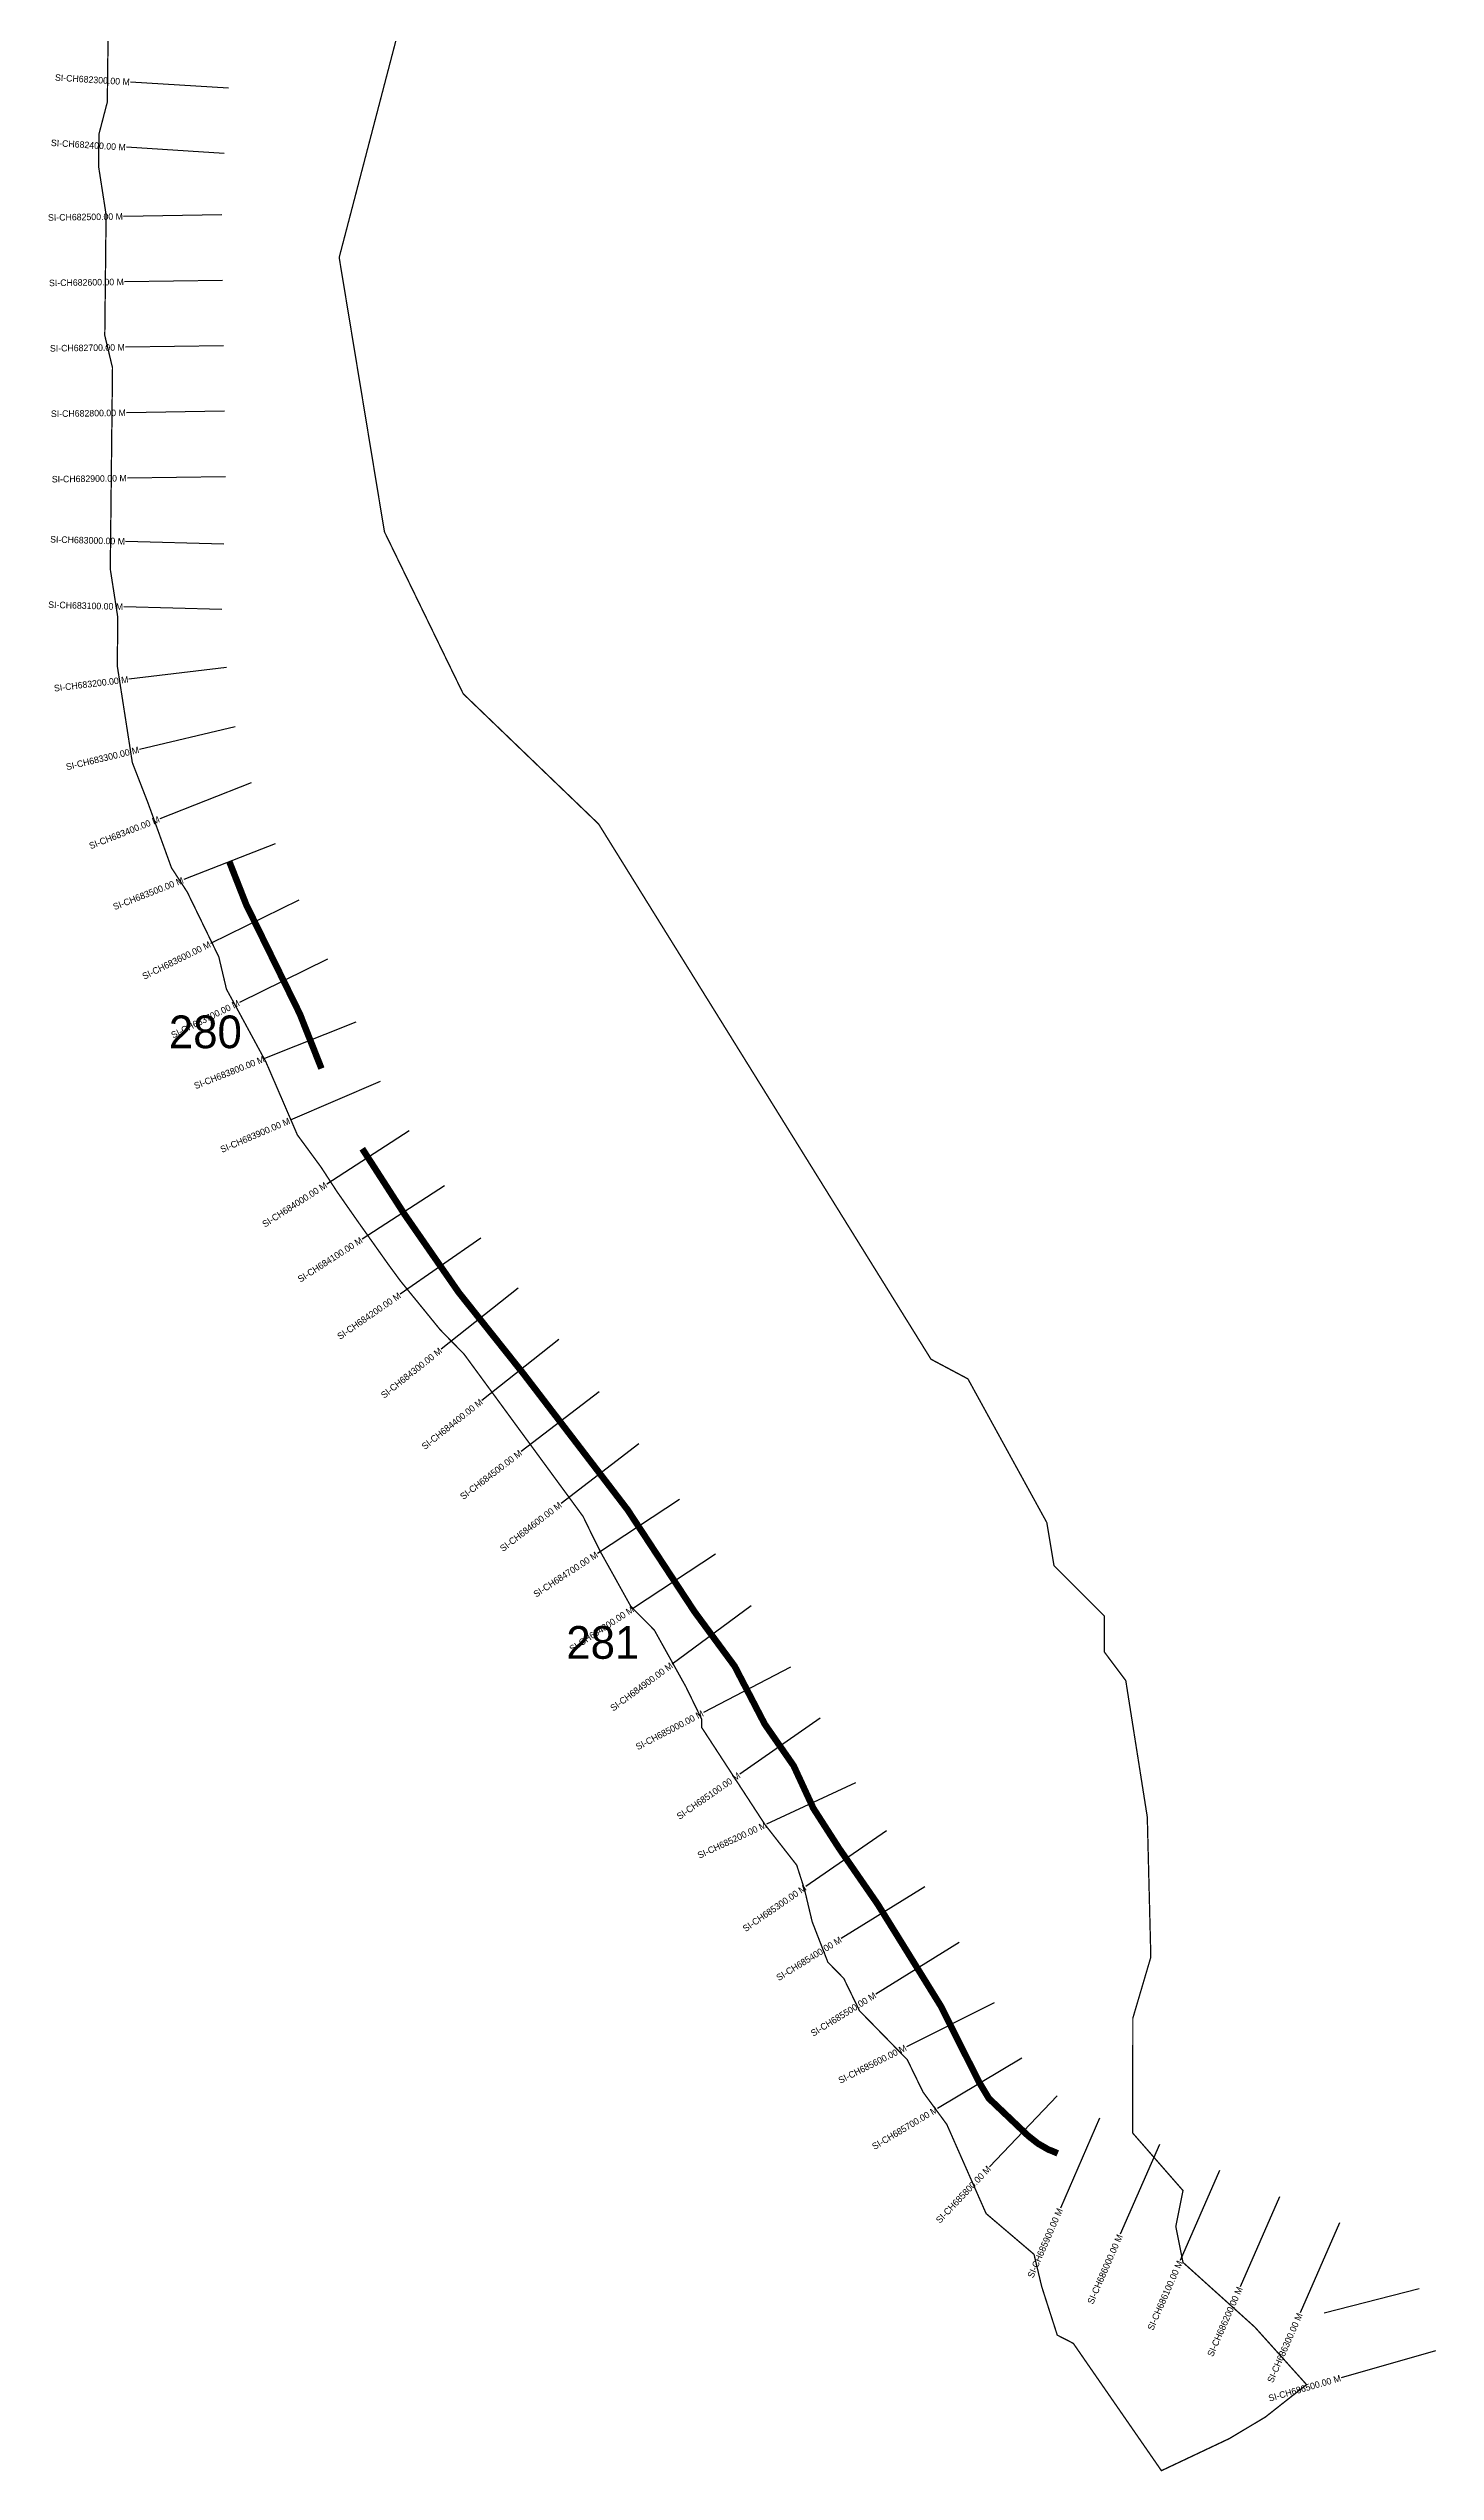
# Model space of a CAD drawing. Header units: metres. Extents: x 337674 to 340261, y 1765552 to 1772972.
# Drawn here: x 338140 to 340261, y 1765552 to 1769256 of the extents above; entities that cross this region are included whole.
import ezdxf
from ezdxf.enums import TextEntityAlignment as Align

# ---------------------------------------------------------------- set-up
doc = ezdxf.new("R2010")
doc.units = ezdxf.units.M
for name, color, linetype in [('ARTIFICIALLY PROTECTED', 4, 'Continuous'), ('CS', 134, 'Continuous'), ('CSMark', 6, 'Continuous')]:
    doc.layers.add(name, color=color, linetype=linetype)

msp = doc.modelspace()

# ---------------------------------------------------------------- linework, layer by layer
at = {"color": 6, "const_width": 2}
msp.add_lwpolyline([(338687.3, 1769329.1), (338584.6, 1768936.4), (338653.8, 1768517.1), (338774.2, 1768269.6), (338981.3, 1768070.4), (339235.3, 1767661.5), (339489.3, 1767252.5), (339545.7, 1767222.5), (339666.3, 1767002.9), (339677.3, 1766937.1), (339754.1, 1766860.2), (339754.1, 1766805.3), (339787, 1766761.4), (339819.9, 1766552.8), (339825.3, 1766338.7), (339797.8, 1766245.4), (339797.7, 1766069.7), (339874.5, 1765981.9), (339863.5, 1765927), (339874.5, 1765872.1), (339984.2, 1765773.3), (340063.3, 1765685.4), (340000.7, 1765636), (339958.3, 1765610.6), (339945.8, 1765603.1), (339841.5, 1765553.8), (339706.8, 1765748.4), (339682.3, 1765761), (339658.5, 1765835.1), (339646.7, 1765884.5), (339573.5, 1765946.8), (339513.5, 1766082.9), (339477.1, 1766132.5), (339453, 1766182), (339380, 1766256.7), (339355.9, 1766306.2), (339331.6, 1766331), (339307.6, 1766392.9), (339295.9, 1766442.2), (339284, 1766479.3), (339235.4, 1766541.4), (339187, 1766615.7), (339138.5, 1766690.1), (339138.7, 1766702.4), (339114.6, 1766751.9), (339081.9, 1766810.6), (339066.3, 1766838.6), (339033.6, 1766871.5), (339029.8, 1766875.9), (339005.7, 1766919.3), (338983.8, 1766958.5), (338969.5, 1766987.4), (338957.5, 1767012.1), (338866.5, 1767136.2), (338775.5, 1767260.3), (338739, 1767297.6), (338713.3, 1767329.2), (338678.3, 1767372.1), (338660.1, 1767396.9), (338611.6, 1767465.2), (338581.3, 1767508.6), (338569.2, 1767527.2), (338557.1, 1767545.8), (338557.1, 1767545.8), (338538.9, 1767570.6), (338520.7, 1767595.4), (338496.7, 1767651.1), (338472.7, 1767706.7), (338434.7, 1767776.9), (338412.3, 1767818.1), (338400.6, 1767867.5), (338376.5, 1767917), (338352.4, 1767966.5), (338328.2, 1768003.7), (338292.4, 1768102.6), (338268.4, 1768164.4), (338245.4, 1768312.3), (338246.2, 1768386.2), (338234.7, 1768460.2), (338238.1, 1768767.8), (338226.3, 1768817.2), (338228.3, 1769001.8), (338216.8, 1769075.8), (338217.4, 1769125), (338230.2, 1769174.1), (338231.3, 1769272.6)], dxfattribs=at)
at = {"layer": 'ARTIFICIALLY PROTECTED', "const_width": 10, "flags": 128}
for points in [[(338417, 1768012.2), (338442.5, 1767947.3), (338524.5, 1767780.2), (338557.5, 1767696.8)], [(338619.9, 1767574.3), (338684.7, 1767473.7), (338767.2, 1767354.8), (338866.3, 1767230.3), (339025.4, 1767022.5), (339127.8, 1766866.6), (339189.1, 1766783.4), (339235.2, 1766694.7), (339279.3, 1766631.2), (339309.4, 1766566.2), (339348.9, 1766504.8), (339407.7, 1766419.7), (339446.7, 1766356.9), (339504.1, 1766264.2), (339562.5, 1766148.1), (339577.6, 1766122.9), (339608.2, 1766093.8), (339637.8, 1766065.6), (339652.8, 1766053.8), (339669.1, 1766044.4), (339674.1, 1766042.6), (339683, 1766038.7)]]:
    msp.add_lwpolyline(points, dxfattribs=at)
at = {"layer": 'CS'}
for p, q in [((338415.2, 1769195.3), (338265.5, 1769204.6)), ((338409, 1769095.5), (338259.3, 1769104.8)), ((338405, 1769001.4), (338255, 1768999.2)), ((338406.4, 1768901.4), (338256.5, 1768899.2)), ((338407.9, 1768801.4), (338257.9, 1768799.2)), ((338409.4, 1768701.4), (338259.4, 1768699.2)), ((338410.8, 1768601.4), (338260.8, 1768599.2)), ((338408.1, 1768498.2), (338258.2, 1768502.5)), ((338405.2, 1768398.2), (338255.3, 1768402.5)), ((338412.2, 1768309.6), (338263.3, 1768291.7)), ((338425.4, 1768219.3), (338279.5, 1768184.4)), ((338450.1, 1768133.4), (338310.4, 1768078.7)), ((338486.6, 1768040.3), (338346.9, 1767985.6)), ((338522.8, 1767953.9), (338388.1, 1767887.8)), ((338566.9, 1767864.1), (338432.2, 1767798)), ((338610.2, 1767767.5), (338470.7, 1767712.3)), ((338647.5, 1767677), (338509.7, 1767617.9)), ((338691.6, 1767601.6), (338565.5, 1767520.3)), ((338745.7, 1767517.5), (338619.7, 1767436.2)), ((338801.2, 1767437.4), (338678, 1767351.9)), ((338858, 1767361.2), (338740.6, 1767267.8)), ((338920.3, 1767282.9), (338802.9, 1767189.5)), ((338982, 1767202.5), (338862.9, 1767111.3)), ((339042.8, 1767123.1), (338923.7, 1767031.9)), ((339104.9, 1767038), (338979.6, 1766955.7)), ((339159.8, 1766954.4), (339034.4, 1766872.1)), ((339214.4, 1766875.5), (339093.6, 1766786.5)), ((339274.5, 1766781.7), (339141.4, 1766712.6)), ((339320.1, 1766703.9), (339196.9, 1766618.3)), ((339374.1, 1766605), (339237.9, 1766542)), ((339421.4, 1766531.9), (339298, 1766446.6)), ((339479.7, 1766446.1), (339352.1, 1766367.1)), ((339532.3, 1766361.1), (339404.8, 1766282.1)), ((339585.7, 1766268.9), (339451.7, 1766201.5)), ((339628.2, 1766184.4), (339499.4, 1766107.4)), ((339682.3, 1766126.8), (339578.9, 1766018.1)), ((339747, 1766092.6), (339687, 1765955.1)), ((339838.7, 1766052.5), (339778.6, 1765915.1)), ((339930.3, 1766012.5), (339870.3, 1765875)), ((340022, 1765972.5), (339961.9, 1765835)), ((340113.6, 1765932.5), (340053.6, 1765795)), ((340235.5, 1765831.6), (340090.1, 1765794.7)), ((340260.5, 1765737.2), (340116.3, 1765695.9))]:
    msp.add_line(p, q, dxfattribs=at)

# ---------------------------------------------------------------- texts
at = {"char_height": 50, "attachment_point": 1}
for s, insert in [('280', (338324.3, 1767777.9)), ('281', (338931.8, 1766844.7))]:
    msp.add_mtext_dynamic_manual_height_columns(s, width=84.374, gutter_width=1, heights=[74.2], dxfattribs=dict(at, insert=insert))
at = {"layer": 'CSMark'}
for s, rotation, p in [('SI-CH682300.00 M', 356.455, (338264.5, 1769204.6)), ('SI-CH682400.00 M', 356.455, (338258.3, 1769104.8)), ('SI-CH682500.00 M', 0.837, (338254, 1768999.2)), ('SI-CH682600.00 M', 0.837, (338255.5, 1768899.2)), ('SI-CH682700.00 M', 0.837, (338256.9, 1768799.2)), ('SI-CH682800.00 M', 0.837, (338258.4, 1768699.2)), ('SI-CH682900.00 M', 0.837, (338259.8, 1768599.2)), ('SI-CH683000.00 M', 358.3514, (338257.2, 1768502.5)), ('SI-CH683100.00 M', 358.3514, (338254.3, 1768402.6)), ('SI-CH683200.00 M', 6.8563, (338262.3, 1768291.6)), ('SI-CH683300.00 M', 13.4487, (338278.5, 1768184.2)), ('SI-CH683400.00 M', 21.4038, (338309.5, 1768078.3)), ('SI-CH683500.00 M', 21.4038, (338346, 1767985.2)), ('SI-CH683600.00 M', 26.1421, (338387.2, 1767887.4)), ('SI-CH683700.00 M', 26.1421, (338431.3, 1767797.6)), ('SI-CH683800.00 M', 21.5923, (338469.8, 1767711.9)), ('SI-CH683900.00 M', 23.2197, (338508.7, 1767617.5)), ('SI-CH684000.00 M', 32.7989, (338564.6, 1767519.8)), ('SI-CH684100.00 M', 32.7989, (338618.8, 1767435.7)), ('SI-CH684200.00 M', 34.7533, (338677.2, 1767351.3)), ('SI-CH684300.00 M', 38.5, (338739.8, 1767267.2)), ('SI-CH684400.00 M', 38.5, (338802.1, 1767188.9)), ('SI-CH684500.00 M', 37.444, (338862.1, 1767110.7)), ('SI-CH684600.00 M', 37.444, (338922.9, 1767031.3)), ('SI-CH684700.00 M', 33.2912, (338978.7, 1766955.1)), ('SI-CH684800.00 M', 33.2912, (339033.6, 1766871.5)), ('SI-CH684900.00 M', 36.3781, (339092.8, 1766785.9)), ('SI-CH685000.00 M', 27.464, (339140.5, 1766712.1)), ('SI-CH685100.00 M', 34.7857, (339196.1, 1766617.8)), ('SI-CH685200.00 M', 24.8456, (339237, 1766541.6)), ('SI-CH685300.00 M', 34.6511, (339297.2, 1766446)), ('SI-CH685400.00 M', 31.7833, (339351.3, 1766366.5)), ('SI-CH685500.00 M', 31.7833, (339404, 1766281.5)), ('SI-CH685600.00 M', 26.7046, (339450.8, 1766201)), ('SI-CH685700.00 M', 30.8515, (339498.6, 1766106.9)), ('SI-CH685800.00 M', 46.4299, (339578.2, 1766017.4)), ('SI-CH685900.00 M', 66.4066, (339686.6, 1765954.2)), ('SI-CH686000.00 M', 66.4066, (339778.2, 1765914.2)), ('SI-CH686100.00 M', 66.4066, (339869.9, 1765874.1)), ('SI-CH686200.00 M', 66.4066, (339961.5, 1765834.1)), ('SI-CH686300.00 M', 66.4066, (340053.2, 1765794.1)), ('SI-CH686500.00 M', 15.9834, (340115.4, 1765695.6))]:
    msp.add_text(s, height=10, rotation=rotation, dxfattribs=at).set_placement(p, align=Align.MIDDLE_RIGHT)

doc.saveas('drawing.dxf')
